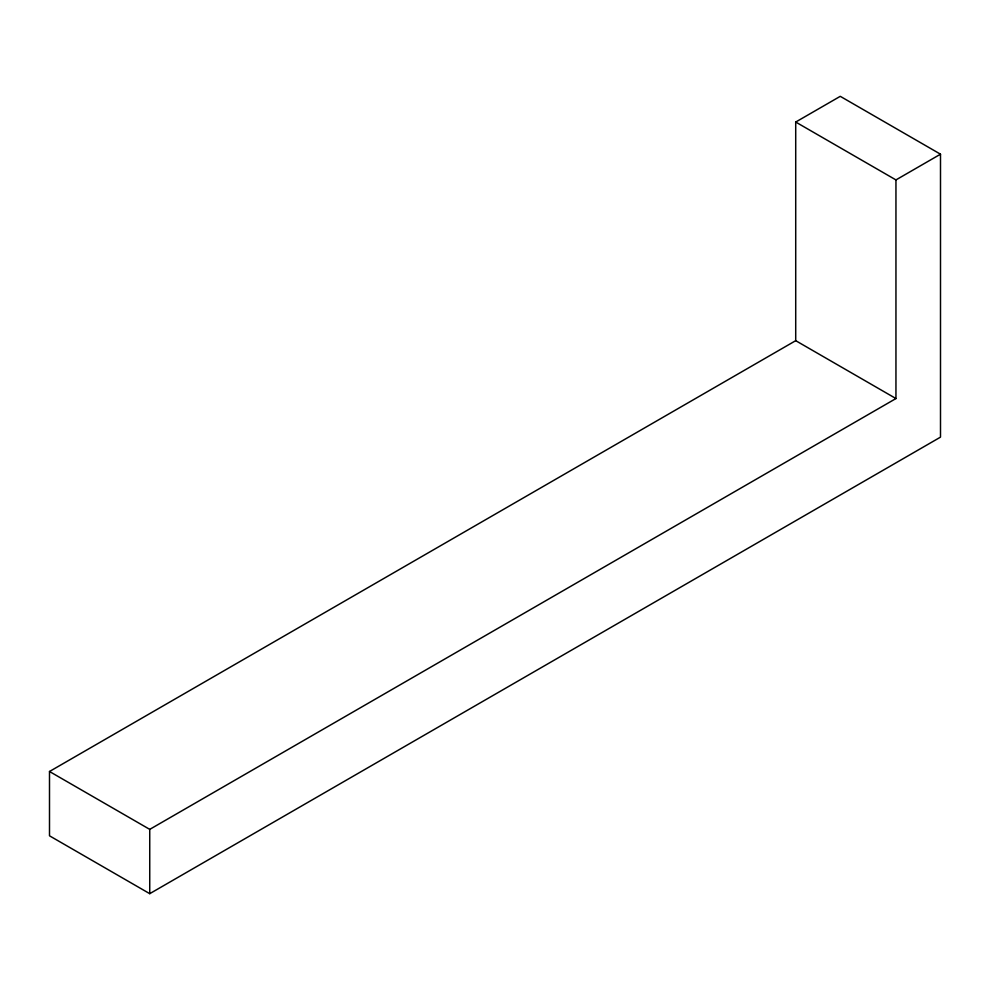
<?xml version="1.0" encoding="UTF-8"?>
<svg xmlns="http://www.w3.org/2000/svg" width="990" height="990" viewBox="0 0 990 990"><rect width="100%" height="100%" fill="white"/><g stroke="black" fill="none" stroke-linecap="round" stroke-linejoin="round"><path stroke-width="1.49" d="M795.712 122.042L840.263 96.327L940.5 154.192L940.5 437.135L149.738 893.673L49.5 835.808L49.5 771.495L795.712 340.671L895.95 398.549L895.95 179.92L795.712 122.042L795.712 340.671M895.95 179.92L940.5 154.192M49.5 771.495L149.738 829.373L895.95 398.549M149.738 829.373L149.738 893.673"/></g></svg>
